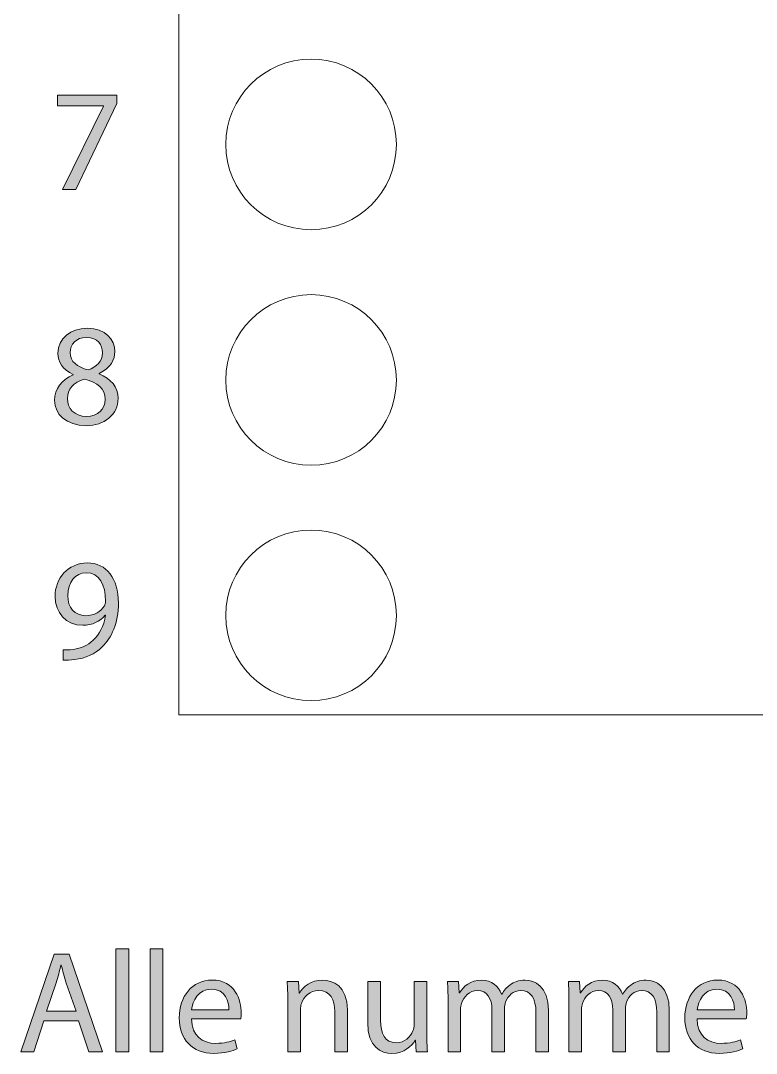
# Model space of a CAD drawing. Header units: inches. Extents: x -125.9 to -87.9, y -135.7 to -95.
# Drawn here: x -119.06 to -110.67, y -135.34 to -123.57 of the extents above; entities that cross this region are included whole.
import ezdxf

# ---------------------------------------------------------------- set-up
doc = ezdxf.new("R2010")
doc.units = ezdxf.units.IN
doc.header["$MEASUREMENT"] = 0
doc.layers.add('Layer 1', color=7, linetype='Continuous')

# ---------------------------------------------------------------- blocks, each defined once
blk = doc.blocks.new('block 3')
at = {"layer": 'Layer 1', "color": 4, "lineweight": 13}
for points in [[(-114.776, -124.982), (-114.776, -125.519), (-115.211, -125.954), (-115.748, -125.954), (-116.285, -125.954), (-116.72, -125.519), (-116.72, -124.982), (-116.72, -124.445), (-116.285, -124.01), (-115.748, -124.01), (-115.211, -124.01), (-114.776, -124.445), (-114.776, -124.982)], [(-114.776, -127.667), (-114.776, -128.203), (-115.211, -128.638), (-115.748, -128.638), (-116.285, -128.638), (-116.72, -128.203), (-116.72, -127.667), (-116.72, -127.13), (-116.285, -126.694), (-115.748, -126.694), (-115.211, -126.694), (-114.776, -127.13), (-114.776, -127.667)], [(-114.776, -130.348), (-114.776, -130.885), (-115.211, -131.32), (-115.748, -131.32), (-116.285, -131.32), (-116.72, -130.885), (-116.72, -130.348), (-116.72, -129.811), (-116.285, -129.376), (-115.748, -129.376), (-115.211, -129.376), (-114.776, -129.811), (-114.776, -130.348)]]:
    blk.add_open_spline(points, degree=3, knots=[0, 0, 0, 0, 1, 1, 1, 2, 2, 2, 3, 3, 3, 4, 4, 4, 4], dxfattribs=at)
blk = doc.blocks.new('block 13')
at = {"layer": 'Layer 1'}
h = blk.add_hatch(color=7, dxfattribs=at)
h.dxf.hatch_style = 2
h.paths.add_polyline_path([(-117.962, -124.421), (-117.962, -124.517), (-118.429, -125.495), (-118.58, -125.495), (-118.114, -124.545), (-118.114, -124.541), (-118.639, -124.541), (-118.639, -124.421)])
at = {"layer": 'Layer 1', "lineweight": 0}
blk.add_lwpolyline([(-117.962, -124.421), (-117.962, -124.517), (-118.429, -125.495), (-118.58, -125.495), (-118.114, -124.545), (-118.114, -124.541), (-118.639, -124.541), (-118.639, -124.421), (-117.962, -124.421)], dxfattribs=at)
blk = doc.blocks.new('block 14')
at = {"layer": 'Layer 1'}
h = blk.add_hatch(color=7, dxfattribs=at)
h.dxf.hatch_style = 2
edge = h.paths.add_edge_path()
edge.add_spline(control_points=[(-118.461, -127.604), (-118.582, -127.547), (-118.633, -127.455), (-118.633, -127.363), (-118.633, -127.192), (-118.489, -127.077), (-118.299, -127.077), (-118.091, -127.077), (-117.985, -127.206), (-117.985, -127.341), (-117.985, -127.432), (-118.031, -127.531), (-118.164, -127.592), (-118.164, -127.592), (-118.164, -127.597), (-118.164, -127.597), (-118.03, -127.65), (-117.947, -127.746), (-117.947, -127.875), (-117.947, -128.063), (-118.107, -128.187), (-118.312, -128.187), (-118.537, -128.187), (-118.672, -128.055), (-118.672, -127.898), (-118.672, -127.762), (-118.591, -127.665), (-118.459, -127.609), (-118.459, -127.609), (-118.461, -127.604), (-118.461, -127.604)], knot_values=[0, 0, 0, 0, 1, 1, 1, 2, 2, 2, 3, 3, 3, 4, 4, 4, 5, 5, 5, 6, 6, 6, 7, 7, 7, 8, 8, 8, 9, 9, 9, 10, 10, 10, 10], degree=3, periodic=1)
edge = h.paths.add_edge_path()
edge.add_spline(control_points=[(-118.094, -127.89), (-118.094, -127.761), (-118.185, -127.696), (-118.33, -127.655), (-118.456, -127.691), (-118.524, -127.776), (-118.524, -127.878), (-118.529, -127.985), (-118.446, -128.081), (-118.309, -128.081), (-118.178, -128.081), (-118.094, -128), (-118.094, -127.89)], knot_values=[0, 0, 0, 0, 1, 1, 1, 2, 2, 2, 3, 3, 3, 4, 4, 4, 4], degree=3, periodic=1)
edge = h.paths.add_edge_path()
edge.add_spline(control_points=[(-118.494, -127.353), (-118.496, -127.46), (-118.413, -127.518), (-118.289, -127.551), (-118.196, -127.52), (-118.125, -127.454), (-118.125, -127.356), (-118.125, -127.27), (-118.177, -127.181), (-118.307, -127.181), (-118.428, -127.181), (-118.494, -127.26), (-118.494, -127.353)], knot_values=[0, 0, 0, 0, 1, 1, 1, 2, 2, 2, 3, 3, 3, 4, 4, 4, 4], degree=3, periodic=1)
at = {"layer": 'Layer 1', "lineweight": 0}
for points, knots in [([(-118.461, -127.604), (-118.582, -127.547), (-118.633, -127.455), (-118.633, -127.363), (-118.633, -127.192), (-118.489, -127.077), (-118.299, -127.077), (-118.091, -127.077), (-117.985, -127.206), (-117.985, -127.341), (-117.985, -127.432), (-118.031, -127.531), (-118.164, -127.592), (-118.164, -127.592), (-118.164, -127.597), (-118.164, -127.597), (-118.03, -127.65), (-117.947, -127.746), (-117.947, -127.875), (-117.947, -128.063), (-118.107, -128.187), (-118.312, -128.187), (-118.537, -128.187), (-118.672, -128.055), (-118.672, -127.898), (-118.672, -127.762), (-118.591, -127.665), (-118.459, -127.609), (-118.459, -127.609), (-118.461, -127.604), (-118.461, -127.604)], [0, 0, 0, 0, 1, 1, 1, 2, 2, 2, 3, 3, 3, 4, 4, 4, 5, 5, 5, 6, 6, 6, 7, 7, 7, 8, 8, 8, 9, 9, 9, 10, 10, 10, 10]), ([(-118.494, -127.353), (-118.496, -127.46), (-118.413, -127.518), (-118.289, -127.551), (-118.196, -127.52), (-118.125, -127.454), (-118.125, -127.356), (-118.125, -127.27), (-118.177, -127.181), (-118.307, -127.181), (-118.428, -127.181), (-118.494, -127.26), (-118.494, -127.353)], [0, 0, 0, 0, 1, 1, 1, 2, 2, 2, 3, 3, 3, 4, 4, 4, 4]), ([(-118.094, -127.89), (-118.094, -127.761), (-118.185, -127.696), (-118.33, -127.655), (-118.456, -127.691), (-118.524, -127.776), (-118.524, -127.878), (-118.529, -127.985), (-118.446, -128.081), (-118.309, -128.081), (-118.178, -128.081), (-118.094, -128), (-118.094, -127.89)], [0, 0, 0, 0, 1, 1, 1, 2, 2, 2, 3, 3, 3, 4, 4, 4, 4])]:
    blk.add_open_spline(points, degree=3, knots=knots, dxfattribs=at)
blk = doc.blocks.new('block 15')
at = {"layer": 'Layer 1'}
h = blk.add_hatch(color=7, dxfattribs=at)
h.dxf.hatch_style = 2
edge = h.paths.add_edge_path()
edge.add_spline(control_points=[(-118.575, -130.741), (-118.543, -130.744), (-118.507, -130.741), (-118.458, -130.736), (-118.373, -130.724), (-118.294, -130.691), (-118.233, -130.632), (-118.162, -130.567), (-118.11, -130.473), (-118.091, -130.347), (-118.091, -130.347), (-118.096, -130.347), (-118.096, -130.347), (-118.155, -130.42), (-118.241, -130.461), (-118.35, -130.461), (-118.542, -130.461), (-118.666, -130.316), (-118.666, -130.132), (-118.666, -129.929), (-118.519, -129.751), (-118.299, -129.751), (-118.079, -129.751), (-117.944, -129.928), (-117.944, -130.205), (-117.944, -130.44), (-118.023, -130.605), (-118.129, -130.707), (-118.211, -130.789), (-118.325, -130.838), (-118.441, -130.851), (-118.494, -130.86), (-118.54, -130.861), (-118.575, -130.86), (-118.575, -130.86), (-118.575, -130.741), (-118.575, -130.741)], knot_values=[0, 0, 0, 0, 1, 1, 1, 2, 2, 2, 3, 3, 3, 4, 4, 4, 5, 5, 5, 6, 6, 6, 7, 7, 7, 8, 8, 8, 9, 9, 9, 10, 10, 10, 11, 11, 11, 12, 12, 12, 12], degree=3, periodic=1)
edge = h.paths.add_edge_path()
edge.add_spline(control_points=[(-118.522, -130.124), (-118.522, -130.258), (-118.441, -130.352), (-118.315, -130.352), (-118.218, -130.352), (-118.142, -130.304), (-118.104, -130.24), (-118.096, -130.225), (-118.091, -130.21), (-118.091, -130.186), (-118.091, -130.002), (-118.159, -129.862), (-118.312, -129.862), (-118.434, -129.862), (-118.522, -129.971), (-118.522, -130.124)], knot_values=[0, 0, 0, 0, 1, 1, 1, 2, 2, 2, 3, 3, 3, 4, 4, 4, 5, 5, 5, 5], degree=3, periodic=1)
at = {"layer": 'Layer 1', "lineweight": 0}
for points, knots in [([(-118.575, -130.741), (-118.543, -130.744), (-118.507, -130.741), (-118.458, -130.736), (-118.373, -130.724), (-118.294, -130.691), (-118.233, -130.632), (-118.162, -130.567), (-118.11, -130.473), (-118.091, -130.347), (-118.091, -130.347), (-118.096, -130.347), (-118.096, -130.347), (-118.155, -130.42), (-118.241, -130.461), (-118.35, -130.461), (-118.542, -130.461), (-118.666, -130.316), (-118.666, -130.132), (-118.666, -129.929), (-118.519, -129.751), (-118.299, -129.751), (-118.079, -129.751), (-117.944, -129.928), (-117.944, -130.205), (-117.944, -130.44), (-118.023, -130.605), (-118.129, -130.707), (-118.211, -130.789), (-118.325, -130.838), (-118.441, -130.851), (-118.494, -130.86), (-118.54, -130.861), (-118.575, -130.86), (-118.575, -130.86), (-118.575, -130.741), (-118.575, -130.741)], [0, 0, 0, 0, 1, 1, 1, 2, 2, 2, 3, 3, 3, 4, 4, 4, 5, 5, 5, 6, 6, 6, 7, 7, 7, 8, 8, 8, 9, 9, 9, 10, 10, 10, 11, 11, 11, 12, 12, 12, 12]), ([(-118.522, -130.124), (-118.522, -130.258), (-118.441, -130.352), (-118.315, -130.352), (-118.218, -130.352), (-118.142, -130.304), (-118.104, -130.24), (-118.096, -130.225), (-118.091, -130.21), (-118.091, -130.186), (-118.091, -130.002), (-118.159, -129.862), (-118.312, -129.862), (-118.434, -129.862), (-118.522, -129.971), (-118.522, -130.124)], [0, 0, 0, 0, 1, 1, 1, 2, 2, 2, 3, 3, 3, 4, 4, 4, 5, 5, 5, 5])]:
    blk.add_open_spline(points, degree=3, knots=knots, dxfattribs=at)
blk = doc.blocks.new('block 29')
at = {"layer": 'Layer 1'}
h = blk.add_hatch(color=7, dxfattribs=at)
h.dxf.hatch_style = 2
h.paths.add_polyline_path([(-118.794, -134.97), (-118.909, -135.32), (-119.058, -135.32), (-118.678, -134.207), (-118.506, -134.207), (-118.126, -135.32), (-118.28, -135.32), (-118.399, -134.97)])
edge = h.paths.add_edge_path()
edge.add_spline(control_points=[(-118.427, -134.858), (-118.427, -134.858), (-118.538, -134.538), (-118.538, -134.538), (-118.562, -134.465), (-118.579, -134.399), (-118.596, -134.334), (-118.596, -134.334), (-118.599, -134.334), (-118.599, -134.334), (-118.615, -134.399), (-118.632, -134.468), (-118.655, -134.536), (-118.655, -134.536), (-118.764, -134.858), (-118.764, -134.858), (-118.764, -134.858), (-118.427, -134.858), (-118.427, -134.858)], knot_values=[0, 0, 0, 0, 1, 1, 1, 2, 2, 2, 3, 3, 3, 4, 4, 4, 5, 5, 5, 6, 6, 6, 6], degree=3, periodic=1)
h = blk.add_hatch(color=7, dxfattribs=at)
h.dxf.hatch_style = 2
h.paths.add_polyline_path([(-117.973, -134.148), (-117.827, -134.148), (-117.827, -135.32), (-117.973, -135.32)])
h = blk.add_hatch(color=7, dxfattribs=at)
h.dxf.hatch_style = 2
h.paths.add_polyline_path([(-117.583, -134.148), (-117.437, -134.148), (-117.437, -135.32), (-117.583, -135.32)])
h = blk.add_hatch(color=7, dxfattribs=at)
h.dxf.hatch_style = 2
edge = h.paths.add_edge_path()
edge.add_spline(control_points=[(-117.112, -134.947), (-117.109, -135.144), (-116.985, -135.225), (-116.837, -135.225), (-116.733, -135.225), (-116.669, -135.207), (-116.616, -135.183), (-116.616, -135.183), (-116.59, -135.288), (-116.59, -135.288), (-116.641, -135.311), (-116.73, -135.339), (-116.857, -135.339), (-117.104, -135.339), (-117.251, -135.175), (-117.251, -134.934), (-117.251, -134.693), (-117.109, -134.504), (-116.876, -134.504), (-116.613, -134.504), (-116.545, -134.732), (-116.545, -134.879), (-116.545, -134.909), (-116.547, -134.93), (-116.55, -134.947), (-116.55, -134.947), (-117.112, -134.947), (-117.112, -134.947)], knot_values=[0, 0, 0, 0, 1, 1, 1, 2, 2, 2, 3, 3, 3, 4, 4, 4, 5, 5, 5, 6, 6, 6, 7, 7, 7, 8, 8, 8, 9, 9, 9, 9], degree=3, periodic=1)
edge = h.paths.add_edge_path()
edge.add_spline(control_points=[(-116.686, -134.843), (-116.684, -134.752), (-116.723, -134.608), (-116.887, -134.608), (-117.036, -134.608), (-117.098, -134.742), (-117.11, -134.843), (-117.11, -134.843), (-116.686, -134.843), (-116.686, -134.843)], knot_values=[0, 0, 0, 0, 1, 1, 1, 2, 2, 2, 3, 3, 3, 3], degree=3, periodic=1)
h = blk.add_hatch(color=7, dxfattribs=at)
h.dxf.hatch_style = 2
edge = h.paths.add_edge_path()
edge.add_spline(control_points=[(-116.014, -134.737), (-116.014, -134.653), (-116.016, -134.587), (-116.021, -134.521), (-116.021, -134.521), (-115.892, -134.521), (-115.892, -134.521), (-115.892, -134.521), (-115.884, -134.653), (-115.884, -134.653), (-115.884, -134.653), (-115.881, -134.653), (-115.881, -134.653), (-115.841, -134.579), (-115.749, -134.504), (-115.616, -134.504), (-115.506, -134.504), (-115.334, -134.57), (-115.334, -134.844), (-115.334, -134.844), (-115.334, -135.32), (-115.334, -135.32), (-115.334, -135.32), (-115.479, -135.32), (-115.479, -135.32), (-115.479, -135.32), (-115.479, -134.859), (-115.479, -134.859), (-115.479, -134.731), (-115.527, -134.623), (-115.664, -134.623), (-115.759, -134.623), (-115.833, -134.691), (-115.859, -134.772), (-115.866, -134.79), (-115.869, -134.815), (-115.869, -134.84), (-115.869, -134.84), (-115.869, -135.32), (-115.869, -135.32), (-115.869, -135.32), (-116.014, -135.32), (-116.014, -135.32), (-116.014, -135.32), (-116.014, -134.737), (-116.014, -134.737)], knot_values=[0, 0, 0, 0, 1, 1, 1, 2, 2, 2, 3, 3, 3, 4, 4, 4, 5, 5, 5, 6, 6, 6, 7, 7, 7, 8, 8, 8, 9, 9, 9, 10, 10, 10, 11, 11, 11, 12, 12, 12, 13, 13, 13, 14, 14, 14, 15, 15, 15, 15], degree=3, periodic=1)
h = blk.add_hatch(color=7, dxfattribs=at)
h.dxf.hatch_style = 2
edge = h.paths.add_edge_path()
edge.add_spline(control_points=[(-114.429, -135.101), (-114.429, -135.185), (-114.427, -135.258), (-114.422, -135.32), (-114.422, -135.32), (-114.551, -135.32), (-114.551, -135.32), (-114.551, -135.32), (-114.559, -135.19), (-114.559, -135.19), (-114.559, -135.19), (-114.563, -135.19), (-114.563, -135.19), (-114.599, -135.254), (-114.685, -135.339), (-114.827, -135.339), (-114.952, -135.339), (-115.103, -135.268), (-115.103, -134.988), (-115.103, -134.988), (-115.103, -134.521), (-115.103, -134.521), (-115.103, -134.521), (-114.957, -134.521), (-114.957, -134.521), (-114.957, -134.521), (-114.957, -134.962), (-114.957, -134.962), (-114.957, -135.114), (-114.909, -135.218), (-114.779, -135.218), (-114.681, -135.218), (-114.614, -135.15), (-114.587, -135.084), (-114.579, -135.064), (-114.574, -135.038), (-114.574, -135.01), (-114.574, -135.01), (-114.574, -134.521), (-114.574, -134.521), (-114.574, -134.521), (-114.429, -134.521), (-114.429, -134.521), (-114.429, -134.521), (-114.429, -135.101), (-114.429, -135.101)], knot_values=[0, 0, 0, 0, 1, 1, 1, 2, 2, 2, 3, 3, 3, 4, 4, 4, 5, 5, 5, 6, 6, 6, 7, 7, 7, 8, 8, 8, 9, 9, 9, 10, 10, 10, 11, 11, 11, 12, 12, 12, 13, 13, 13, 14, 14, 14, 15, 15, 15, 15], degree=3, periodic=1)
h = blk.add_hatch(color=7, dxfattribs=at)
h.dxf.hatch_style = 2
edge = h.paths.add_edge_path()
edge.add_spline(control_points=[(-114.187, -134.737), (-114.187, -134.653), (-114.19, -134.587), (-114.194, -134.521), (-114.194, -134.521), (-114.067, -134.521), (-114.067, -134.521), (-114.067, -134.521), (-114.06, -134.651), (-114.06, -134.651), (-114.06, -134.651), (-114.055, -134.651), (-114.055, -134.651), (-114.01, -134.575), (-113.936, -134.504), (-113.802, -134.504), (-113.695, -134.504), (-113.612, -134.57), (-113.578, -134.665), (-113.578, -134.665), (-113.574, -134.665), (-113.574, -134.665), (-113.549, -134.618), (-113.516, -134.585), (-113.483, -134.561), (-113.435, -134.524), (-113.384, -134.504), (-113.308, -134.504), (-113.201, -134.504), (-113.044, -134.574), (-113.044, -134.851), (-113.044, -134.851), (-113.044, -135.32), (-113.044, -135.32), (-113.044, -135.32), (-113.186, -135.32), (-113.186, -135.32), (-113.186, -135.32), (-113.186, -134.87), (-113.186, -134.87), (-113.186, -134.714), (-113.244, -134.623), (-113.359, -134.623), (-113.444, -134.623), (-113.506, -134.684), (-113.533, -134.754), (-113.539, -134.775), (-113.544, -134.8), (-113.544, -134.827), (-113.544, -134.827), (-113.544, -135.32), (-113.544, -135.32), (-113.544, -135.32), (-113.687, -135.32), (-113.687, -135.32), (-113.687, -135.32), (-113.687, -134.842), (-113.687, -134.842), (-113.687, -134.714), (-113.743, -134.623), (-113.854, -134.623), (-113.943, -134.623), (-114.01, -134.696), (-114.034, -134.769), (-114.042, -134.788), (-114.045, -134.815), (-114.045, -134.84), (-114.045, -134.84), (-114.045, -135.32), (-114.045, -135.32), (-114.045, -135.32), (-114.187, -135.32), (-114.187, -135.32), (-114.187, -135.32), (-114.187, -134.737), (-114.187, -134.737)], knot_values=[0, 0, 0, 0, 1, 1, 1, 2, 2, 2, 3, 3, 3, 4, 4, 4, 5, 5, 5, 6, 6, 6, 7, 7, 7, 8, 8, 8, 9, 9, 9, 10, 10, 10, 11, 11, 11, 12, 12, 12, 13, 13, 13, 14, 14, 14, 15, 15, 15, 16, 16, 16, 17, 17, 17, 18, 18, 18, 19, 19, 19, 20, 20, 20, 21, 21, 21, 22, 22, 22, 23, 23, 23, 24, 24, 24, 25, 25, 25, 25], degree=3, periodic=1)
h = blk.add_hatch(color=7, dxfattribs=at)
h.dxf.hatch_style = 2
edge = h.paths.add_edge_path()
edge.add_spline(control_points=[(-112.809, -134.737), (-112.809, -134.653), (-112.813, -134.587), (-112.816, -134.521), (-112.816, -134.521), (-112.688, -134.521), (-112.688, -134.521), (-112.688, -134.521), (-112.682, -134.651), (-112.682, -134.651), (-112.682, -134.651), (-112.677, -134.651), (-112.677, -134.651), (-112.632, -134.575), (-112.558, -134.504), (-112.424, -134.504), (-112.317, -134.504), (-112.234, -134.57), (-112.199, -134.665), (-112.199, -134.665), (-112.196, -134.665), (-112.196, -134.665), (-112.171, -134.618), (-112.138, -134.585), (-112.105, -134.561), (-112.057, -134.524), (-112.006, -134.504), (-111.93, -134.504), (-111.823, -134.504), (-111.666, -134.574), (-111.666, -134.851), (-111.666, -134.851), (-111.666, -135.32), (-111.666, -135.32), (-111.666, -135.32), (-111.808, -135.32), (-111.808, -135.32), (-111.808, -135.32), (-111.808, -134.87), (-111.808, -134.87), (-111.808, -134.714), (-111.866, -134.623), (-111.981, -134.623), (-112.066, -134.623), (-112.128, -134.684), (-112.155, -134.754), (-112.161, -134.775), (-112.166, -134.8), (-112.166, -134.827), (-112.166, -134.827), (-112.166, -135.32), (-112.166, -135.32), (-112.166, -135.32), (-112.309, -135.32), (-112.309, -135.32), (-112.309, -135.32), (-112.309, -134.842), (-112.309, -134.842), (-112.309, -134.714), (-112.365, -134.623), (-112.475, -134.623), (-112.565, -134.623), (-112.632, -134.696), (-112.655, -134.769), (-112.664, -134.788), (-112.667, -134.815), (-112.667, -134.84), (-112.667, -134.84), (-112.667, -135.32), (-112.667, -135.32), (-112.667, -135.32), (-112.809, -135.32), (-112.809, -135.32), (-112.809, -135.32), (-112.809, -134.737), (-112.809, -134.737)], knot_values=[0, 0, 0, 0, 1, 1, 1, 2, 2, 2, 3, 3, 3, 4, 4, 4, 5, 5, 5, 6, 6, 6, 7, 7, 7, 8, 8, 8, 9, 9, 9, 10, 10, 10, 11, 11, 11, 12, 12, 12, 13, 13, 13, 14, 14, 14, 15, 15, 15, 16, 16, 16, 17, 17, 17, 18, 18, 18, 19, 19, 19, 20, 20, 20, 21, 21, 21, 22, 22, 22, 23, 23, 23, 24, 24, 24, 25, 25, 25, 25], degree=3, periodic=1)
h = blk.add_hatch(color=7, dxfattribs=at)
h.dxf.hatch_style = 2
edge = h.paths.add_edge_path()
edge.add_spline(control_points=[(-111.35, -134.947), (-111.347, -135.144), (-111.223, -135.225), (-111.076, -135.225), (-110.972, -135.225), (-110.907, -135.207), (-110.854, -135.183), (-110.854, -135.183), (-110.828, -135.288), (-110.828, -135.288), (-110.879, -135.311), (-110.968, -135.339), (-111.096, -135.339), (-111.342, -135.339), (-111.489, -135.175), (-111.489, -134.934), (-111.489, -134.693), (-111.347, -134.504), (-111.114, -134.504), (-110.851, -134.504), (-110.783, -134.732), (-110.783, -134.879), (-110.783, -134.909), (-110.785, -134.93), (-110.788, -134.947), (-110.788, -134.947), (-111.35, -134.947), (-111.35, -134.947)], knot_values=[0, 0, 0, 0, 1, 1, 1, 2, 2, 2, 3, 3, 3, 4, 4, 4, 5, 5, 5, 6, 6, 6, 7, 7, 7, 8, 8, 8, 9, 9, 9, 9], degree=3, periodic=1)
edge = h.paths.add_edge_path()
edge.add_spline(control_points=[(-110.924, -134.843), (-110.922, -134.752), (-110.962, -134.608), (-111.126, -134.608), (-111.274, -134.608), (-111.337, -134.742), (-111.349, -134.843), (-111.349, -134.843), (-110.924, -134.843), (-110.924, -134.843)], knot_values=[0, 0, 0, 0, 1, 1, 1, 2, 2, 2, 3, 3, 3, 3], degree=3, periodic=1)
at = {"layer": 'Layer 1', "lineweight": 0}
for points in [[(-118.794, -134.97), (-118.909, -135.32), (-119.058, -135.32), (-118.678, -134.207), (-118.506, -134.207), (-118.126, -135.32), (-118.28, -135.32), (-118.399, -134.97), (-118.794, -134.97)], [(-117.973, -134.148), (-117.827, -134.148), (-117.827, -135.32), (-117.973, -135.32), (-117.973, -134.148)], [(-117.583, -134.148), (-117.437, -134.148), (-117.437, -135.32), (-117.583, -135.32), (-117.583, -134.148)]]:
    blk.add_lwpolyline(points, dxfattribs=at)
for points, knots in [([(-118.427, -134.858), (-118.427, -134.858), (-118.538, -134.538), (-118.538, -134.538), (-118.562, -134.465), (-118.579, -134.399), (-118.596, -134.334), (-118.596, -134.334), (-118.599, -134.334), (-118.599, -134.334), (-118.615, -134.399), (-118.632, -134.468), (-118.655, -134.536), (-118.655, -134.536), (-118.764, -134.858), (-118.764, -134.858), (-118.764, -134.858), (-118.427, -134.858), (-118.427, -134.858)], [0, 0, 0, 0, 1, 1, 1, 2, 2, 2, 3, 3, 3, 4, 4, 4, 5, 5, 5, 6, 6, 6, 6]), ([(-117.112, -134.947), (-117.109, -135.144), (-116.985, -135.225), (-116.837, -135.225), (-116.733, -135.225), (-116.669, -135.207), (-116.616, -135.183), (-116.616, -135.183), (-116.59, -135.288), (-116.59, -135.288), (-116.641, -135.311), (-116.73, -135.339), (-116.857, -135.339), (-117.104, -135.339), (-117.251, -135.175), (-117.251, -134.934), (-117.251, -134.693), (-117.109, -134.504), (-116.876, -134.504), (-116.613, -134.504), (-116.545, -134.732), (-116.545, -134.879), (-116.545, -134.909), (-116.547, -134.93), (-116.55, -134.947), (-116.55, -134.947), (-117.112, -134.947), (-117.112, -134.947)], [0, 0, 0, 0, 1, 1, 1, 2, 2, 2, 3, 3, 3, 4, 4, 4, 5, 5, 5, 6, 6, 6, 7, 7, 7, 8, 8, 8, 9, 9, 9, 9]), ([(-116.686, -134.843), (-116.684, -134.752), (-116.723, -134.608), (-116.887, -134.608), (-117.036, -134.608), (-117.098, -134.742), (-117.11, -134.843), (-117.11, -134.843), (-116.686, -134.843), (-116.686, -134.843)], [0, 0, 0, 0, 1, 1, 1, 2, 2, 2, 3, 3, 3, 3]), ([(-116.014, -134.737), (-116.014, -134.653), (-116.016, -134.587), (-116.021, -134.521), (-116.021, -134.521), (-115.892, -134.521), (-115.892, -134.521), (-115.892, -134.521), (-115.884, -134.653), (-115.884, -134.653), (-115.884, -134.653), (-115.881, -134.653), (-115.881, -134.653), (-115.841, -134.579), (-115.749, -134.504), (-115.616, -134.504), (-115.506, -134.504), (-115.334, -134.57), (-115.334, -134.844), (-115.334, -134.844), (-115.334, -135.32), (-115.334, -135.32), (-115.334, -135.32), (-115.479, -135.32), (-115.479, -135.32), (-115.479, -135.32), (-115.479, -134.859), (-115.479, -134.859), (-115.479, -134.731), (-115.527, -134.623), (-115.664, -134.623), (-115.759, -134.623), (-115.833, -134.691), (-115.859, -134.772), (-115.866, -134.79), (-115.869, -134.815), (-115.869, -134.84), (-115.869, -134.84), (-115.869, -135.32), (-115.869, -135.32), (-115.869, -135.32), (-116.014, -135.32), (-116.014, -135.32), (-116.014, -135.32), (-116.014, -134.737), (-116.014, -134.737)], [0, 0, 0, 0, 1, 1, 1, 2, 2, 2, 3, 3, 3, 4, 4, 4, 5, 5, 5, 6, 6, 6, 7, 7, 7, 8, 8, 8, 9, 9, 9, 10, 10, 10, 11, 11, 11, 12, 12, 12, 13, 13, 13, 14, 14, 14, 15, 15, 15, 15]), ([(-114.429, -135.101), (-114.429, -135.185), (-114.427, -135.258), (-114.422, -135.32), (-114.422, -135.32), (-114.551, -135.32), (-114.551, -135.32), (-114.551, -135.32), (-114.559, -135.19), (-114.559, -135.19), (-114.559, -135.19), (-114.563, -135.19), (-114.563, -135.19), (-114.599, -135.254), (-114.685, -135.339), (-114.827, -135.339), (-114.952, -135.339), (-115.103, -135.268), (-115.103, -134.988), (-115.103, -134.988), (-115.103, -134.521), (-115.103, -134.521), (-115.103, -134.521), (-114.957, -134.521), (-114.957, -134.521), (-114.957, -134.521), (-114.957, -134.962), (-114.957, -134.962), (-114.957, -135.114), (-114.909, -135.218), (-114.779, -135.218), (-114.681, -135.218), (-114.614, -135.15), (-114.587, -135.084), (-114.579, -135.064), (-114.574, -135.038), (-114.574, -135.01), (-114.574, -135.01), (-114.574, -134.521), (-114.574, -134.521), (-114.574, -134.521), (-114.429, -134.521), (-114.429, -134.521), (-114.429, -134.521), (-114.429, -135.101), (-114.429, -135.101)], [0, 0, 0, 0, 1, 1, 1, 2, 2, 2, 3, 3, 3, 4, 4, 4, 5, 5, 5, 6, 6, 6, 7, 7, 7, 8, 8, 8, 9, 9, 9, 10, 10, 10, 11, 11, 11, 12, 12, 12, 13, 13, 13, 14, 14, 14, 15, 15, 15, 15]), ([(-114.187, -134.737), (-114.187, -134.653), (-114.19, -134.587), (-114.194, -134.521), (-114.194, -134.521), (-114.067, -134.521), (-114.067, -134.521), (-114.067, -134.521), (-114.06, -134.651), (-114.06, -134.651), (-114.06, -134.651), (-114.055, -134.651), (-114.055, -134.651), (-114.01, -134.575), (-113.936, -134.504), (-113.802, -134.504), (-113.695, -134.504), (-113.612, -134.57), (-113.578, -134.665), (-113.578, -134.665), (-113.574, -134.665), (-113.574, -134.665), (-113.549, -134.618), (-113.516, -134.585), (-113.483, -134.561), (-113.435, -134.524), (-113.384, -134.504), (-113.308, -134.504), (-113.201, -134.504), (-113.044, -134.574), (-113.044, -134.851), (-113.044, -134.851), (-113.044, -135.32), (-113.044, -135.32), (-113.044, -135.32), (-113.186, -135.32), (-113.186, -135.32), (-113.186, -135.32), (-113.186, -134.87), (-113.186, -134.87), (-113.186, -134.714), (-113.244, -134.623), (-113.359, -134.623), (-113.444, -134.623), (-113.506, -134.684), (-113.533, -134.754), (-113.539, -134.775), (-113.544, -134.8), (-113.544, -134.827), (-113.544, -134.827), (-113.544, -135.32), (-113.544, -135.32), (-113.544, -135.32), (-113.687, -135.32), (-113.687, -135.32), (-113.687, -135.32), (-113.687, -134.842), (-113.687, -134.842), (-113.687, -134.714), (-113.743, -134.623), (-113.854, -134.623), (-113.943, -134.623), (-114.01, -134.696), (-114.034, -134.769), (-114.042, -134.788), (-114.045, -134.815), (-114.045, -134.84), (-114.045, -134.84), (-114.045, -135.32), (-114.045, -135.32), (-114.045, -135.32), (-114.187, -135.32), (-114.187, -135.32), (-114.187, -135.32), (-114.187, -134.737), (-114.187, -134.737)], [0, 0, 0, 0, 1, 1, 1, 2, 2, 2, 3, 3, 3, 4, 4, 4, 5, 5, 5, 6, 6, 6, 7, 7, 7, 8, 8, 8, 9, 9, 9, 10, 10, 10, 11, 11, 11, 12, 12, 12, 13, 13, 13, 14, 14, 14, 15, 15, 15, 16, 16, 16, 17, 17, 17, 18, 18, 18, 19, 19, 19, 20, 20, 20, 21, 21, 21, 22, 22, 22, 23, 23, 23, 24, 24, 24, 25, 25, 25, 25]), ([(-112.809, -134.737), (-112.809, -134.653), (-112.813, -134.587), (-112.816, -134.521), (-112.816, -134.521), (-112.688, -134.521), (-112.688, -134.521), (-112.688, -134.521), (-112.682, -134.651), (-112.682, -134.651), (-112.682, -134.651), (-112.677, -134.651), (-112.677, -134.651), (-112.632, -134.575), (-112.558, -134.504), (-112.424, -134.504), (-112.317, -134.504), (-112.234, -134.57), (-112.199, -134.665), (-112.199, -134.665), (-112.196, -134.665), (-112.196, -134.665), (-112.171, -134.618), (-112.138, -134.585), (-112.105, -134.561), (-112.057, -134.524), (-112.006, -134.504), (-111.93, -134.504), (-111.823, -134.504), (-111.666, -134.574), (-111.666, -134.851), (-111.666, -134.851), (-111.666, -135.32), (-111.666, -135.32), (-111.666, -135.32), (-111.808, -135.32), (-111.808, -135.32), (-111.808, -135.32), (-111.808, -134.87), (-111.808, -134.87), (-111.808, -134.714), (-111.866, -134.623), (-111.981, -134.623), (-112.066, -134.623), (-112.128, -134.684), (-112.155, -134.754), (-112.161, -134.775), (-112.166, -134.8), (-112.166, -134.827), (-112.166, -134.827), (-112.166, -135.32), (-112.166, -135.32), (-112.166, -135.32), (-112.309, -135.32), (-112.309, -135.32), (-112.309, -135.32), (-112.309, -134.842), (-112.309, -134.842), (-112.309, -134.714), (-112.365, -134.623), (-112.475, -134.623), (-112.565, -134.623), (-112.632, -134.696), (-112.655, -134.769), (-112.664, -134.788), (-112.667, -134.815), (-112.667, -134.84), (-112.667, -134.84), (-112.667, -135.32), (-112.667, -135.32), (-112.667, -135.32), (-112.809, -135.32), (-112.809, -135.32), (-112.809, -135.32), (-112.809, -134.737), (-112.809, -134.737)], [0, 0, 0, 0, 1, 1, 1, 2, 2, 2, 3, 3, 3, 4, 4, 4, 5, 5, 5, 6, 6, 6, 7, 7, 7, 8, 8, 8, 9, 9, 9, 10, 10, 10, 11, 11, 11, 12, 12, 12, 13, 13, 13, 14, 14, 14, 15, 15, 15, 16, 16, 16, 17, 17, 17, 18, 18, 18, 19, 19, 19, 20, 20, 20, 21, 21, 21, 22, 22, 22, 23, 23, 23, 24, 24, 24, 25, 25, 25, 25]), ([(-111.35, -134.947), (-111.347, -135.144), (-111.223, -135.225), (-111.076, -135.225), (-110.972, -135.225), (-110.907, -135.207), (-110.854, -135.183), (-110.854, -135.183), (-110.828, -135.288), (-110.828, -135.288), (-110.879, -135.311), (-110.968, -135.339), (-111.096, -135.339), (-111.342, -135.339), (-111.489, -135.175), (-111.489, -134.934), (-111.489, -134.693), (-111.347, -134.504), (-111.114, -134.504), (-110.851, -134.504), (-110.783, -134.732), (-110.783, -134.879), (-110.783, -134.909), (-110.785, -134.93), (-110.788, -134.947), (-110.788, -134.947), (-111.35, -134.947), (-111.35, -134.947)], [0, 0, 0, 0, 1, 1, 1, 2, 2, 2, 3, 3, 3, 4, 4, 4, 5, 5, 5, 6, 6, 6, 7, 7, 7, 8, 8, 8, 9, 9, 9, 9]), ([(-110.924, -134.843), (-110.922, -134.752), (-110.962, -134.608), (-111.126, -134.608), (-111.274, -134.608), (-111.337, -134.742), (-111.349, -134.843), (-111.349, -134.843), (-110.924, -134.843), (-110.924, -134.843)], [0, 0, 0, 0, 1, 1, 1, 2, 2, 2, 3, 3, 3, 3])]:
    blk.add_open_spline(points, degree=3, knots=knots, dxfattribs=at)
blk = doc.blocks.new('block 2')
at = {"layer": 'Layer 1', "color": 4, "lineweight": 13}
blk.add_lwpolyline([(-111.633, -96.917), (-117.256, -96.917), (-117.256, -131.48), (-98.055, -131.48), (-98.055, -96.917), (-103.815, -96.917)], dxfattribs=at)
at = {"layer": 'Layer 1'}
for name in ['block 3', 'block 13', 'block 14', 'block 15', 'block 29']:
    blk.add_blockref(name, (0, 0), dxfattribs=at)

msp = doc.modelspace()

# ---------------------------------------------------------------- block references
at = {"layer": 'Layer 1'}
msp.add_blockref('block 2', (0, 0), dxfattribs=at)

doc.saveas('drawing.dxf')
